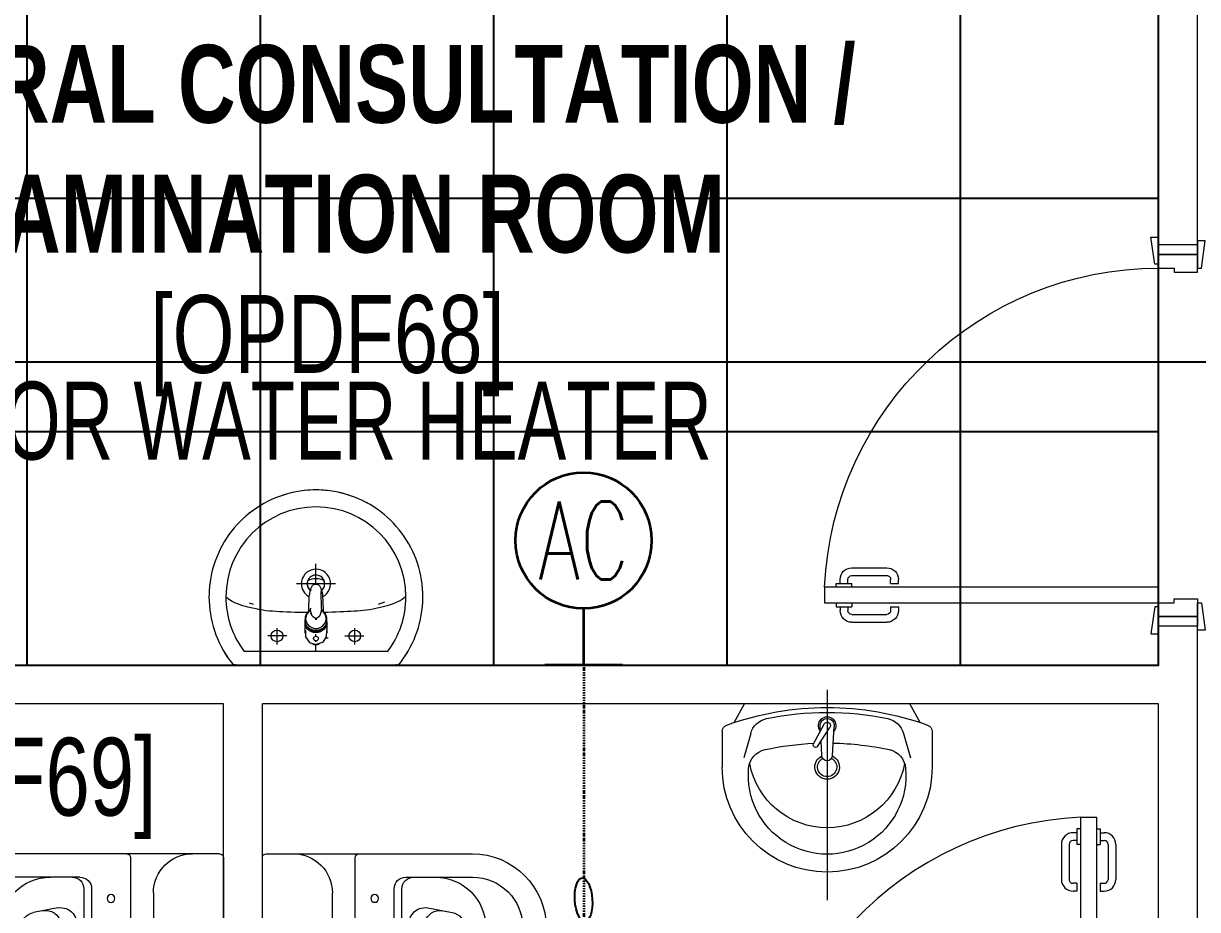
# Model space of a CAD drawing. Extents: x -178977 to 231842, y -29287 to 19916.
# Drawn here: x 10187 to 13206, y 4482 to 6759 of the extents above; entities that cross this region are included whole.
import ezdxf
from ezdxf import colors
from ezdxf.entities.mleader import LeaderData, LeaderLine
from ezdxf.enums import TextEntityAlignment as Align
from ezdxf.math import Vec2, Vec3

# ---------------------------------------------------------------- set-up
doc = ezdxf.new("R2010")
doc.units = 0
doc.header["$LTSCALE"] = 0.25
doc.linetypes.add('DASHDOT', pattern=[25.4, 12.7, -6.35, 0, -6.35])
doc.linetypes.add('HIDDEN', pattern=[9.525, 6.35, -3.175])
for name, color, linetype, lineweight in [('01-First Floor-FUR$0$72_EGR_BASE_TEXT', 252, 'Continuous', 5), ('01-First Floor-FUR$0$LOADING', 253, 'Continuous', 5), ('01-First Floor-FUR$0$P-SANR-FIXT', 6, 'Continuous', 18), ('01-First Floor-FUR$0$P-SANR-FIXT-1', 6, 'Continuous', 13), ('01-First Floor-FUR$0$SANIT', 250, 'Continuous', 5), ('01-First Floor-FUR$0$Walls', 251, 'Continuous', 5), ('01-First Floor-FUR$0$Wooden Joinery', 251, 'Continuous', 5), ('E-LITE-CIRC', 6, 'Continuous', 25), ('E-LITE-CLNG-CNDT', 6, 'DASHDOT', 35), ('E-POWR-CIRC-NUMB', 6, 'Continuous', 25), ('E-POWR-CLNG-CNDT', 6, 'DASHDOT', 35), ('E-POWR-FLOR-CNDT', 6, 'HIDDEN', 25), ('E-POWR-TEXT', 6, 'Continuous', 25), ('E-POWR-WALL @ 100', 4, 'Continuous', 35)]:
    doc.layers.add(name, color=color, linetype=linetype, lineweight=lineweight)
doc.layers.add('01-First Floor-FUR$0$FALSE CEILING', color=251, linetype='Continuous')
doc.layers.add('E-POWR-IDEN', color=101, linetype='Continuous')
doc.styles.add('01-First Floor-FUR$0$X3G_ENTITY_9EC9', font='swisscl.ttf', dxfattribs={"height": 0.2})
doc.styles.add('01-First Floor-FUR$0$X3G_ENTITY_9F38', font='swisscl.ttf', dxfattribs={"height": 0.2})
doc.styles.add('DC_Elc_Romans', font='elc_romans.shx', dxfattribs={"width": 0.7})
doc.styles.add('DC_SIMPLEX', font='SIMPLEX.shx', dxfattribs={"width": 0.7})

# ---------------------------------------------------------------- blocks, each defined once
blk = doc.blocks.new('01-First Floor-FUR$0$A$C72370EFE')
at = {"layer": '01-First Floor-FUR$0$Wooden Joinery'}
for p, q in [((-0.01, -0.03), (-0.01, -0.07)), ((0, -0.03), (-0.01, -0.03)), ((0.04, -0.03), (0.05, -0.03)), ((0.05, -0.03), (0.05, -0.07)), ((-0.01, -0.04), (-0.02, -0.04)), ((-0.01, -0.06), (-0.02, -0.06)), ((0.05, -0.04), (0.06, -0.04)), ((0.05, -0.06), (0.06, -0.06)), ((-0.05, -0.07), (-0.05, -0.16)), ((-0.03, -0.07), (-0.03, -0.16)), ((0, -0.07), (-0.01, -0.07)), ((0.04, -0.07), (0.05, -0.07)), ((0.07, -0.07), (0.07, -0.16)), ((0.09, -0.07), (0.09, -0.16)), ((-0.01, -0.17), (-0.02, -0.17)), ((-0.01, -0.17), (-0.01, -0.19)), ((0.05, -0.17), (0.06, -0.17)), ((0.05, -0.17), (0.05, -0.19)), ((-0.01, -0.19), (-0.02, -0.19)), ((0.05, -0.19), (0.06, -0.19))]:
    blk.add_line(p, q, dxfattribs=at)
for centre, radius, start, end in [((-0.02, -0.07), 0.03, 90, 180), ((-0.02, -0.07), 0.01, 90, 180), ((0.06, -0.07), 0.03, 0, 90), ((0.06, -0.07), 0.01, 0, 90), ((-0.02, -0.16), 0.03, 180, 270), ((-0.02, -0.16), 0.01, 180, 270), ((0.06, -0.16), 0.01, 270, 0), ((0.06, -0.16), 0.03, 270, 0)]:
    blk.add_arc(centre, radius, start, end, dxfattribs=at)
blk = doc.blocks.new('01-First Floor-FUR$0$A$C5DAD61B4')
at = {"layer": '01-First Floor-FUR$0$Wooden Joinery'}
for points in [[(80, 959.1), (80, 969.1), (10, 979.1), (10, 959.1)], [(940, 959.1), (940, 969.1), (1010, 979.1), (1010, 959.1)], [(70, 859.1), (70, 849.1), (0, 839.1), (0, 859.1)], [(120, 859.1), (120, 0), (80, 0), (80, 859.1)], [(950, 859.1), (950, 849.1), (1020, 839.1), (1020, 859.1)]]:
    blk.add_lwpolyline(points, close=True, dxfattribs=at)
for points in [[(45, 859.1), (45, 959.1), (20, 959.1), (20, 859.1), (45, 859.1)], [(45, 859.1), (80, 859.1), (80, 899.1), (90, 899.1), (90, 959.1), (45, 959.1), (45, 859.1)], [(975, 859.1), (940, 859.1), (940, 899.1), (930, 899.1), (930, 959.1), (975, 959.1), (975, 859.1)], [(975, 859.1), (975, 959.1), (1000, 959.1), (1000, 859.1), (975, 859.1)]]:
    blk.add_lwpolyline(points, dxfattribs=at)
blk.add_arc((80, 859.1), 860, 272.666, 0, dxfattribs=at)
at = {"layer": '01-First Floor-FUR$0$Wooden Joinery', "xscale": 999.9999999998854, "yscale": 999.9999999998854, "zscale": 999.9999999998854, "rotation": 180}
blk.add_blockref('01-First Floor-FUR$0$A$C72370EFE', (120, 0), dxfattribs=at)
blk = doc.blocks.new('01-First Floor-FUR$0$WC manta')
at = {"layer": '01-First Floor-FUR$0$SANIT'}
for p, q in [((-0.12, 0.19), (0.41, 0.19)), ((-0.13, 0.18), (-0.13, -0.18)), ((0.109, 0.18), (0.109, -0.18)), ((0.239, 0.13), (0.41, 0.13)), ((0.209, 0.1), (0.209, -0.1)), ((0.229, 0.1), (0.229, -0.1)), ((0.05, 0.09), (0.05, -0.09)), ((0.2955, 0.051), (0.3581, 0.0393)), ((-0.18, 0), (0.65, 0)), ((0.2955, -0.051), (0.3581, -0.0393)), ((0.239, -0.13), (0.41, -0.13)), ((-0.12, -0.19), (0.41, -0.19))]:
    blk.add_line(p, q, dxfattribs=at)
for centre, radius in [((0.159, 0.0752), 0.01), ((-0.04, 0), 0.02), ((0.159, -0.0753), 0.01)]:
    blk.add_circle(centre, radius, dxfattribs=at)
for centre, radius, start, end in [((-0.12, 0.18), 0.01, 90, 180), ((-0.05, 0.09), 0.1, 0, 90), ((0.119, 0.18), 0.01, 90, 180), ((0.41, 0), 0.19, 270, 90), ((0.239, 0.1), 0.03, 90, 180), ((0.259, 0.1), 0.03, 90, 180), ((0.3147, 0), 0.13, 270, 90), ((0.41, 0), 0.13, 270, 90), ((0.3029, 0), 0.0588, 141.525, 218.475), ((0.2882, 0.0117), 0.04, 79.4289, 141.525), ((0.3271, 0.0044), 0.04, 79.4289, 166.4176), ((0.3507, 0), 0.04, 280.5711, 79.4289), ((0.3454, 0), 0.0588, 166.4176, 193.5824), ((0.3271, -0.0044), 0.04, 193.5824, 280.5711), ((0.2882, -0.0117), 0.04, 218.475, 280.5711), ((-0.05, -0.09), 0.1, 270, 0), ((0.239, -0.1), 0.03, 180, 270), ((0.259, -0.1), 0.03, 180, 270), ((-0.12, -0.18), 0.01, 180, 270), ((0.119, -0.18), 0.01, 180, 270)]:
    blk.add_arc(centre, radius, start, end, dxfattribs=at)
blk = doc.blocks.new('01-First Floor-FUR$0$lav-manta 60')
at = {"layer": '01-First Floor-FUR$0$SANIT'}
for p, q in [((0, 0.04), (0, -0.56)), ((-0.2658, -0.0529), (-0.2358, 0)), ((-0.2358, 0), (0.2358, 0)), ((0.2658, -0.0529), (0.2358, 0)), ((-0.015, -0.1473), (-0.0199, -0.064)), ((0.0389, -0.1142), (0.0087, -0.0575)), ((0.0191, -0.077), (0.0199, -0.064)), ((-0.3, -0.0789), (-0.3, -0.18)), ((-0.2185, -0.0841), (-0.2383, -0.1537)), ((0.0274, -0.121), (-0.0078, -0.0673)), ((0.2185, -0.0841), (0.2383, -0.1537)), ((0.3, -0.0789), (0.3, -0.18)), ((0.015, -0.1473), (0.0174, -0.1057))]:
    blk.add_line(p, q, dxfattribs=at)
for centre, radius, start, end in [((0, -0.8557), 0.8457, 70.1771, 109.8229), ((0, -0.8696), 0.8457, 78.1914, 101.8086), ((-0.28, -0.0789), 0.02, 109.8229, 180), ((-0.1608, -0.1006), 0.06, 101.8086, 164.0794), ((0, -0.0617), 0.025, 320.7474, 220.368), ((0, -0.0617), 0.02, 353.2671, 186.682), ((0, -0.0617), 0.00966, 25.4127, 215.9577), ((0.1608, -0.1006), 0.06, 15.9206, 78.1914), ((0.28, -0.0789), 0.02, 0, 70.1771), ((-0.1645, -0.189), 0.06, 102.0883, 174.8142), ((0, -0.9572), 0.8457, 91.1572, 102.0883), ((0, -0.9572), 0.8457, 88.5486, 88.844), ((0.0332, -0.1176), 0.00666, 210.6852, 30.6852), ((0, -0.9572), 0.8457, 77.9117, 87.4274), ((0.1645, -0.189), 0.06, 5.1858, 77.9117), ((0, -0.18), 0.035, 115.3106, 64.6894), ((0, -0.18), 0.0275, 117.1496, 62.8504), ((0, -0.1473), 0.015, 180, 0), ((0, -0.18), 0.3, 180, 0), ((0, -0.2039), 0.2252, 174.8142, 5.1858), ((0, -0.1282), 0.2252, 190.6097, 349.3903)]:
    blk.add_arc(centre, radius, start, end, dxfattribs=at)
blk = doc.blocks.new('01-First Floor-FUR$0$FP_138-161_A_00_GFL_-0_080_Einreichung_Grundrisse_100')
at = {"layer": '01-First Floor-FUR$0$P-SANR-FIXT'}
blk.add_line((-0.0044, -0.0019), (-0.0045, -0.0021), dxfattribs=at)
at = {"layer": '01-First Floor-FUR$0$P-SANR-FIXT', "flags": 128}
blk.add_lwpolyline([(-0.0057, -0.0037), (-0.0058, -0.0039), (-0.006, -0.004)], dxfattribs=at)
blk = doc.blocks.new('01-First Floor-FUR$0$FP_139-161_A_00_GFL_-0_080_Einreichung_Grundrisse_100')
at = {"layer": '01-First Floor-FUR$0$P-SANR-FIXT'}
blk.add_line((0.0045, -0.0022), (0.0044, -0.002), dxfattribs=at)
at = {"layer": '01-First Floor-FUR$0$P-SANR-FIXT', "flags": 128}
blk.add_lwpolyline([(0.006, -0.004), (0.0059, -0.0039), (0.0057, -0.0038)], dxfattribs=at)
blk = doc.blocks.new('01-First Floor-FUR$0$IS_Ceraplus_B8204_BIM_BG _1_ - B8204AA - CERAPLUS single lever basin mixer with pop-up waste-V137-161_A_00_GFL_-0_080_Einreichung_Grundrisse_100')
at = {"layer": '01-First Floor-FUR$0$P-SANR-FIXT-1'}
h = blk.add_hatch(dxfattribs=at)
h.set_pattern_fill('FP_26', color=256, style=0, pattern_type=2)
h.set_pattern_definition([(225, (0.009, 0), (0.010607, -0.010607), []), (315, (0.009, 0), (0.010607, 0.010607), [])])
h.paths.add_polyline_path([(0.0056, -0.002), (0.0058, -0.0024), (0.0058, -0.0021)])
h.paths.add_polyline_path([(0.007, -0.0039), (0.0088, -0.0045), (0.0084, -0.0043)])
at = {"layer": '01-First Floor-FUR$0$LOADING'}
for p, q in [((-0.028, 0), (-0.028, -0.0281)), ((-0.0262, -0.0282), (-0.0263, -0.0287)), ((0.0263, -0.0287), (0.0262, -0.0282)), ((0.0262, -0.0293), (0.0263, -0.0287)), ((0.028, -0.0281), (0.028, 0)), ((-0.0274, -0.0337), (-0.0271, -0.0392)), ((-0.0137, -0.0512), (-0.0129, -0.0517)), ((0.0124, -0.052), (0.0133, -0.0515)), ((0.0185, -0.0618), (0.019, -0.0539)), ((0.019, -0.0539), (0.0188, -0.0561)), ((0.0271, -0.0392), (0.0274, -0.0337)), ((0.014, -0.0647), (0.0133, -0.1077))]:
    blk.add_line(p, q, dxfattribs=at)
at = {"layer": '01-First Floor-FUR$0$LOADING', "flags": 128}
for points in [[(-0.0272, -0.0069), (-0.0266, 0.009), (-0.0165, 0.0236), (0, 0.0291)], [(0.0272, -0.0069), (0.0266, 0.009), (0.0165, 0.0236), (0, 0.0291)], [(-0.0176, -0.0568), (-0.0224, -0.0513), (-0.0254, -0.0448), (-0.0264, -0.0376), (-0.0253, -0.0305), (-0.0222, -0.024), (-0.0172, -0.0186), (-0.0109, -0.0147), (-0.0037, -0.0127), (0.0037, -0.0127), (0.0109, -0.0147), (0.0172, -0.0186), (0.0222, -0.024), (0.0253, -0.0305), (0.0264, -0.0376), (0.0254, -0.0448), (0.0224, -0.0513), (0.0176, -0.0568)], [(-0.0271, -0.0393), (-0.027, -0.0403), (-0.0269, -0.0414), (-0.0267, -0.0424), (-0.0265, -0.0434), (-0.0262, -0.0444), (-0.0259, -0.0454), (-0.0255, -0.0464), (-0.0252, -0.0474), (-0.0247, -0.0484), (-0.0243, -0.0493), (-0.0238, -0.0502), (-0.0232, -0.0511), (-0.0226, -0.052), (-0.022, -0.0529), (-0.0214, -0.0537), (-0.0207, -0.0545), (-0.0199, -0.0553), (-0.0192, -0.0561), (-0.0184, -0.0568), (-0.0176, -0.0575), (-0.0173, -0.0577)], [(-0.019, -0.0539), (-0.0185, -0.0615), (-0.0185, -0.0618)], [(-0.0162, -0.0579), (-0.0156, -0.058), (-0.0151, -0.0581), (-0.0146, -0.0583), (-0.0142, -0.0586), (-0.0139, -0.0588), (-0.0138, -0.0591)], [(-0.0138, -0.0591), (-0.0139, -0.0612), (-0.014, -0.0633)], [(0.0138, -0.0591), (0.0139, -0.0588), (0.0142, -0.0586), (0.0146, -0.0583), (0.0151, -0.0581), (0.0156, -0.058), (0.0162, -0.0579)], [(0.014, -0.0633), (0.0139, -0.0612), (0.0138, -0.0591)], [(0.0171, -0.0578), (0.0174, -0.0575), (0.0176, -0.0568)], [(0.0173, -0.0577), (0.0181, -0.057), (0.0189, -0.0563), (0.0197, -0.0556), (0.0204, -0.0548), (0.0211, -0.054), (0.0218, -0.0532), (0.0224, -0.0523), (0.023, -0.0514), (0.0236, -0.0505), (0.0241, -0.0496), (0.0246, -0.0487), (0.025, -0.0477), (0.0254, -0.0467), (0.0258, -0.0458), (0.0261, -0.0448), (0.0264, -0.0437), (0.0266, -0.0427), (0.0268, -0.0417), (0.027, -0.0407), (0.0271, -0.0396), (0.0271, -0.0393)], [(-0.0181, -0.0728), (-0.0177, -0.083), (-0.0172, -0.0938)], [(0.0172, -0.0938), (0.0177, -0.083), (0.0181, -0.0728)], [(0.0184, -0.0651), (0.0184, -0.0652), (0.0184, -0.0652), (0.0184, -0.0652), (0.0184, -0.0654), (0.0184, -0.0655)], [(-0.0129, -0.1142), (-0.0124, -0.1161), (-0.0118, -0.1179), (-0.0109, -0.1197), (-0.0098, -0.1214), (-0.0084, -0.123), (-0.0067, -0.1244), (-0.0047, -0.1255), (-0.0025, -0.1263), (0, -0.1266)], [(0, -0.1266), (0.0025, -0.1263), (0.0047, -0.1255), (0.0067, -0.1244), (0.0084, -0.123), (0.0098, -0.1214), (0.0109, -0.1197), (0.0118, -0.1179), (0.0124, -0.1161), (0.0129, -0.1142)]]:
    blk.add_lwpolyline(points, dxfattribs=at)
at = {"layer": '01-First Floor-FUR$0$LOADING'}
for centre, radius, start, end in [((0, 0.0135), 0.00603, 0, 180), ((0, 0.0135), 0.00603, 180, 0), ((-0.009, 0), 0.005, 300, 315), ((0.009, 0), 0.005, 225, 240)]:
    blk.add_arc(centre, radius, start, end, dxfattribs=at)
for centre, major_axis, start_param, end_param in [((0, -0.0281), (-0.028, 0), 4.712389, 6.47291), ((0, -0.0287), (0.0267, 0), 1.570796, 3.036556), ((0, -0.0287), (0.0263, 0), 2.625648, 2.791756), ((0, -0.0287), (-0.0263, 0), 4.712389, 5.759587), ((0, -0.0281), (0.028, 0), 6.093357, 7.853982), ((0, -0.0287), (0.0267, 0), 0.105099, 1.570796), ((0, -0.0287), (0.0262, 0), 0.523599, 1.570796), ((0, -0.0287), (0.0262, 0), 0.349919, 0.515945), ((0, -0.0321), (0.0275, 0), 3.141823, 3.202701), ((0, -0.0321), (0.0275, 0), 3.239313, 3.439417), ((0, -0.0281), (0.028, 0), 3.371221, 3.483334), ((0, -0.0312), (0.0248, 0), 4.111947, 4.191073), ((0, -0.0281), (0.028, 0), 4.202431, 4.259552), ((0, -0.0287), (0.0263, 0), 4.169225, 4.2325), ((0, -0.0281), (0.028, 0), 5.172057, 5.222265), ((0, -0.0287), (0.0267, 0), 6.059374, 6.108652), ((0, -0.0321), (0.0275, 0), 5.985527, 6.185455), ((0, -0.0281), (0.028, 0), 5.94107, 6.05344), ((0, -0.0321), (0.0275, 0), 6.222066, 6.282955)]:
    blk.add_ellipse(centre, major_axis=major_axis, ratio=0.961262, start_param=start_param, end_param=end_param, dxfattribs=at)
for points, knots in [([(-0.0215, -0.0162), (-0.0216, -0.0163), (-0.0219, -0.0167), (-0.0227, -0.0177), (-0.0238, -0.0192), (-0.0249, -0.0211), (-0.0258, -0.0231), (-0.0266, -0.0253), (-0.0273, -0.0282), (-0.0275, -0.0305), (-0.0275, -0.0321)], [0.7859035, 0.7859035, 0.7859035, 0.7859035, 0.7916667, 0.8055556, 0.8333333, 0.8611111, 0.8888889, 0.9166667, 0.9444444, 1, 1, 1, 1]), ([(0.021, -0.0157), (0.0208, -0.0154), (0.0203, -0.0149), (0.0192, -0.0139), (0.0177, -0.0127), (0.0161, -0.0117), (0.0148, -0.0109), (0.0138, -0.0104), (0.0127, -0.0099), (0.0113, -0.0093), (0.0087, -0.0084), (0.0048, -0.0075), (0, -0.0071), (-0.0048, -0.0075), (-0.0087, -0.0084), (-0.0113, -0.0093), (-0.0127, -0.0099), (-0.0138, -0.0104), (-0.0148, -0.0109), (-0.0161, -0.0117), (-0.0177, -0.0127), (-0.0191, -0.0139), (-0.0202, -0.0149), (-0.0208, -0.0154), (-0.021, -0.0157)], [0.2222222, 0.2222222, 0.2222222, 0.2222222, 0.2361111, 0.25, 0.2777778, 0.3055556, 0.3194444, 0.3333333, 0.3472222, 0.3611111, 0.3888889, 0.4444444, 0.5, 0.5555556, 0.6111111, 0.6388889, 0.6527778, 0.6666667, 0.6805556, 0.6944444, 0.7222222, 0.75, 0.7638889, 0.7777778, 0.7777778, 0.7777778, 0.7777778]), ([(0.0275, -0.0321), (0.0275, -0.0305), (0.0273, -0.0282), (0.0266, -0.0253), (0.0258, -0.0231), (0.0249, -0.0211), (0.0238, -0.0192), (0.0227, -0.0177), (0.0219, -0.0167), (0.0216, -0.0163), (0.0215, -0.0162)], [0, 0, 0, 0, 0.0555556, 0.0833333, 0.1111111, 0.1388889, 0.1666667, 0.1944444, 0.2083333, 0.2142181, 0.2142181, 0.2142181, 0.2142181]), ([(-0.0188, -0.0538), (-0.0188, -0.0547), (-0.0186, -0.0582), (-0.0185, -0.0619), (-0.0184, -0.0646)], [0.6724021, 0.6724021, 0.6724021, 0.6724021, 0.75, 1, 1, 1, 1]), ([(-0.0162, -0.0579), (-0.0162, -0.0578), (-0.0163, -0.0578), (-0.0165, -0.0577), (-0.0166, -0.0575), (-0.0167, -0.0574), (-0.0169, -0.0573), (-0.017, -0.0572), (-0.0172, -0.0571), (-0.0173, -0.057), (-0.0175, -0.0569), (-0.0176, -0.0568)], [0, 0, 0, 0, 0.1, 0.2, 0.3, 0.4, 0.5, 0.6, 0.7, 0.8, 1, 1, 1, 1]), ([(-0.0148, -0.0587), (-0.015, -0.0586), (-0.0159, -0.0583), (-0.0167, -0.058), (-0.0172, -0.0578)], [0.8, 0.8, 0.8, 0.8, 0.85, 1, 1, 1, 1]), ([(0, -0.0378), (-0.0005, -0.038), (-0.0012, -0.0384), (-0.0021, -0.0389), (-0.0028, -0.0393), (-0.0035, -0.0397), (-0.0042, -0.04), (-0.0049, -0.0405), (-0.0055, -0.0409), (-0.0061, -0.0414), (-0.0067, -0.0419), (-0.0072, -0.0424), (-0.0078, -0.0429), (-0.0083, -0.0435), (-0.0088, -0.0441), (-0.0092, -0.0446), (-0.0096, -0.0452), (-0.01, -0.0459), (-0.0103, -0.0466), (-0.0105, -0.0472), (-0.0107, -0.0477), (-0.0108, -0.0481), (-0.0109, -0.0484), (-0.0111, -0.0489), (-0.0114, -0.0497), (-0.0118, -0.0509), (-0.0122, -0.0521), (-0.0124, -0.053), (-0.0126, -0.0537), (-0.0128, -0.0544), (-0.0129, -0.0552), (-0.0131, -0.0559), (-0.0132, -0.0566), (-0.0134, -0.0572), (-0.0136, -0.0581), (-0.0137, -0.0587), (-0.0138, -0.0591)], [0, 0, 0, 0, 0.055556, 0.083333, 0.111111, 0.138889, 0.166667, 0.194444, 0.222222, 0.25, 0.277778, 0.305556, 0.333333, 0.361111, 0.388889, 0.416667, 0.444444, 0.472222, 0.5, 0.527778, 0.541667, 0.555556, 0.569444, 0.583333, 0.611111, 0.666667, 0.722222, 0.75, 0.777778, 0.805556, 0.833333, 0.861111, 0.888889, 0.916667, 0.944444, 1, 1, 1, 1]), ([(0, -0.0357), (-0.0006, -0.0357), (-0.0013, -0.0357), (-0.002, -0.0357), (-0.0022, -0.0357)], [0, 0, 0, 0, 0.1, 0.1298359, 0.1298359, 0.1298359, 0.1298359]), ([(0.0022, -0.0357), (0.002, -0.0357), (0.0013, -0.0357), (0.0006, -0.0357), (0, -0.0357)], [0.8701578, 0.8701578, 0.8701578, 0.8701578, 0.9, 1, 1, 1, 1]), ([(0.0138, -0.0591), (0.0137, -0.0587), (0.0136, -0.0581), (0.0134, -0.0572), (0.0132, -0.0566), (0.0131, -0.0559), (0.0129, -0.0552), (0.0128, -0.0544), (0.0126, -0.0537), (0.0124, -0.053), (0.0122, -0.0521), (0.0118, -0.0509), (0.0114, -0.0497), (0.0111, -0.0489), (0.0109, -0.0484), (0.0108, -0.0481), (0.0107, -0.0477), (0.0105, -0.0472), (0.0103, -0.0466), (0.01, -0.0459), (0.0096, -0.0452), (0.0092, -0.0446), (0.0088, -0.0441), (0.0083, -0.0435), (0.0078, -0.0429), (0.0072, -0.0424), (0.0067, -0.0419), (0.0061, -0.0414), (0.0055, -0.0409), (0.0049, -0.0405), (0.0042, -0.04), (0.0035, -0.0397), (0.0028, -0.0393), (0.0021, -0.0389), (0.0012, -0.0384), (0.0005, -0.038), (0, -0.0378)], [0, 0, 0, 0, 0.055556, 0.083333, 0.111111, 0.138889, 0.166667, 0.194444, 0.222222, 0.25, 0.277778, 0.333333, 0.388889, 0.416667, 0.430556, 0.444444, 0.458333, 0.472222, 0.5, 0.527778, 0.555556, 0.583333, 0.611111, 0.638889, 0.666667, 0.694444, 0.722222, 0.75, 0.777778, 0.805556, 0.833333, 0.861111, 0.888889, 0.916667, 0.944444, 1, 1, 1, 1]), ([(0.0141, -0.0613), (0.0141, -0.0611), (0.0143, -0.0608), (0.0145, -0.0604), (0.0148, -0.06), (0.0151, -0.0596), (0.0153, -0.0594), (0.0155, -0.0592), (0.0156, -0.059), (0.0158, -0.0588), (0.016, -0.0587), (0.0163, -0.0585), (0.0165, -0.0583), (0.0166, -0.0582)], [0.3333333, 0.3333333, 0.3333333, 0.3333333, 0.4166667, 0.5, 0.5833333, 0.6666667, 0.7083333, 0.75, 0.7916667, 0.8333333, 0.875, 0.9166667, 1, 1, 1, 1]), ([(0.0176, -0.0568), (0.0175, -0.0569), (0.0173, -0.057), (0.0172, -0.0571), (0.017, -0.0572), (0.0169, -0.0573), (0.0167, -0.0574), (0.0166, -0.0575), (0.0165, -0.0577), (0.0163, -0.0578), (0.0162, -0.0578), (0.0162, -0.0579)], [0, 0, 0, 0, 0.2, 0.3, 0.4, 0.5, 0.6, 0.7, 0.8, 0.9, 1, 1, 1, 1]), ([(0.0184, -0.0646), (0.0185, -0.0619), (0.0186, -0.0582), (0.0188, -0.0547), (0.0188, -0.0538)], [0, 0, 0, 0, 0.25, 0.3275586, 0.3275586, 0.3275586, 0.3275586]), ([(-0.0131, -0.1116), (-0.0132, -0.1115), (-0.0135, -0.1109), (-0.0141, -0.1099), (-0.0147, -0.1086), (-0.0153, -0.1072), (-0.0159, -0.1053), (-0.0167, -0.1021), (-0.0171, -0.0992), (-0.0171, -0.0973)], [0.4856715, 0.4856715, 0.4856715, 0.4856715, 0.5, 0.55, 0.6, 0.65, 0.7, 0.8, 1, 1, 1, 1]), ([(-0.0132, -0.1091), (-0.0132, -0.1096), (-0.0132, -0.1103), (-0.0132, -0.1111), (-0.0132, -0.1115), (-0.0132, -0.1118), (-0.0131, -0.1122), (-0.0131, -0.1125), (-0.0131, -0.1128), (-0.0131, -0.1131), (-0.013, -0.1134), (-0.013, -0.1138), (-0.0129, -0.1141), (-0.0129, -0.1142)], [0.2, 0.2, 0.2, 0.2, 0.4, 0.5, 0.55, 0.6, 0.65, 0.7, 0.75, 0.8, 0.85, 0.9, 1, 1, 1, 1]), ([(0.0129, -0.1142), (0.0129, -0.1141), (0.013, -0.1138), (0.013, -0.1134), (0.0131, -0.1131), (0.0131, -0.1128), (0.0131, -0.1125), (0.0131, -0.1122), (0.0132, -0.1118), (0.0132, -0.1115), (0.0132, -0.1111), (0.0132, -0.1103), (0.0132, -0.1096), (0.0132, -0.1091)], [0, 0, 0, 0, 0.1, 0.15, 0.2, 0.25, 0.3, 0.35, 0.4, 0.45, 0.5, 0.6, 0.8, 0.8, 0.8, 0.8]), ([(0.0131, -0.1116), (0.0133, -0.1113), (0.0137, -0.1106), (0.0142, -0.1096), (0.0147, -0.1084), (0.0153, -0.1072), (0.0159, -0.1053), (0.0167, -0.1021), (0.0171, -0.0992), (0.0171, -0.0973)], [-0.5143371, -0.5143371, -0.5143371, -0.5143371, -0.475, -0.4375, -0.4, -0.35, -0.3, -0.2, 0, 0, 0, 0])]:
    blk.add_open_spline(points, degree=3, knots=knots, dxfattribs=at)
for points in [[(-0.0172, -0.0578), (-0.0171, -0.0578), (-0.0169, -0.058), (-0.0167, -0.0581), (-0.0166, -0.0582)], [(-0.0162, -0.0579), (-0.0162, -0.0579), (-0.0164, -0.0581), (-0.0165, -0.0582), (-0.0166, -0.0583), (-0.0166, -0.0582), (-0.0166, -0.0582)], [(-0.0166, -0.0582), (-0.0163, -0.0585), (-0.0156, -0.059), (-0.0148, -0.0599), (-0.0142, -0.0609), (-0.0139, -0.0617), (-0.0138, -0.0621)], [(0.0172, -0.0578), (0.0168, -0.0579), (0.0158, -0.0583), (0.0147, -0.0587), (0.0141, -0.059)], [(0.0166, -0.0582), (0.0166, -0.0582), (0.0166, -0.0583), (0.0165, -0.0582), (0.0164, -0.0581), (0.0162, -0.0579), (0.0162, -0.0579)], [(0.0166, -0.0582), (0.0167, -0.0582), (0.0168, -0.0581), (0.0169, -0.058), (0.0169, -0.058)], [(0.0169, -0.058), (0.017, -0.0579), (0.0171, -0.0579), (0.0171, -0.0578)], [(-0.0184, -0.0646), (-0.0183, -0.0659), (-0.0182, -0.0684), (-0.0181, -0.0709), (-0.0181, -0.0721)], [(-0.014, -0.0633), (-0.014, -0.0633), (-0.014, -0.0633), (-0.014, -0.0633)], [(-0.014, -0.0646), (-0.014, -0.0644), (-0.014, -0.064), (-0.014, -0.0635), (-0.014, -0.0633)], [(0.014, -0.0633), (0.014, -0.0633), (0.014, -0.0633), (0.014, -0.0633)], [(0.014, -0.0633), (0.014, -0.0635), (0.014, -0.064), (0.014, -0.0644), (0.014, -0.0647)], [(0.0181, -0.0721), (0.0181, -0.0709), (0.0182, -0.0684), (0.0183, -0.0659), (0.0184, -0.0646)], [(-0.0172, -0.0938), (-0.0172, -0.0944), (-0.0172, -0.0956), (-0.0171, -0.0967), (-0.0171, -0.0973)], [(0.0171, -0.0973), (0.0171, -0.0967), (0.0172, -0.0956), (0.0172, -0.0944), (0.0172, -0.0938)]]:
    blk.add_open_spline(points, degree=3, dxfattribs=at)
for name in ['01-First Floor-FUR$0$FP_138-161_A_00_GFL_-0_080_Einreichung_Grundrisse_100', '01-First Floor-FUR$0$FP_139-161_A_00_GFL_-0_080_Einreichung_Grundrisse_100']:
    blk.add_blockref(name, (0, 0), dxfattribs=at)
blk = doc.blocks.new('01-First Floor-FUR$0$_100_WB_KER_REN_55x45x18 - _100_WB_KER_REN_55x45x18-V63-161_A_00_GFL_-0_080_Einreichung_Grundrisse_100')
at = {"layer": '01-First Floor-FUR$0$LOADING'}
for p, q in [((-0.2075, 0.225), (-0.2075, 0.2227)), ((0.2074, 0.225), (-0.2074, 0.225)), ((0.2075, 0.2227), (0.2075, 0.225)), ((-0.1855, 0.1899), (0.1855, 0.1899)), ((0, 0.1899), (0, 0.1724)), ((-0.1, 0.172), (-0.1, 0.1303)), ((-0.0259, 0.155), (-0.0315, 0.155)), ((0, 0.1656), (0, 0.1628)), ((0.026, 0.155), (0.0248, 0.155)), ((0.1, 0.172), (0.1, 0.1303)), ((-0.0744, 0.15), (-0.1234, 0.15)), ((0, 0.1509), (0, 0.1454)), ((0, 0.1422), (0, 0.1399)), ((0.0744, 0.15), (0.1234, 0.15)), ((-0.1763, 0.0637), (-0.1598, 0.0692)), ((0.1605, 0.0691), (0.1707, 0.0656)), ((-0.05, 0.0161), (0.05, 0.0161)), ((0, 0.0168), (0, -0.0348))]:
    blk.add_line(p, q, dxfattribs=at)
at = {"layer": '01-First Floor-FUR$0$LOADING', "flags": 128}
for points in [[(-0.2121, 0.225), (-0.219, 0.2164), (-0.2254, 0.2075), (-0.2316, 0.1983), (-0.2373, 0.189), (-0.2427, 0.1794), (-0.2476, 0.1696), (-0.2522, 0.1596), (-0.2564, 0.1494), (-0.2602, 0.1391), (-0.2635, 0.1286), (-0.2665, 0.118), (-0.269, 0.1073), (-0.271, 0.0965), (-0.2727, 0.0856), (-0.2739, 0.0747), (-0.2747, 0.0637), (-0.275, 0.0527), (-0.275, 0.05)], [(0.275, 0.05), (0.2748, 0.061), (0.2741, 0.072), (0.273, 0.0829), (0.2715, 0.0938), (0.2695, 0.1046), (0.2671, 0.1154), (0.2643, 0.126), (0.261, 0.1365), (0.2574, 0.1469), (0.2533, 0.1571), (0.2488, 0.1671), (0.2439, 0.177), (0.2387, 0.1866), (0.233, 0.1961), (0.227, 0.2053), (0.2206, 0.2142), (0.2138, 0.2229), (0.2121, 0.225)], [(-0.275, 0.05), (-0.2748, 0.039), (-0.2741, 0.028), (-0.273, 0.0171), (-0.2715, 0.0062), (-0.2695, -0.0046), (-0.2671, -0.0154), (-0.2643, -0.026), (-0.261, -0.0365), (-0.2574, -0.0469), (-0.2533, -0.0571), (-0.2488, -0.0671), (-0.2439, -0.077), (-0.2387, -0.0866), (-0.233, -0.0961), (-0.227, -0.1053), (-0.2206, -0.1142), (-0.2138, -0.1229), (-0.2067, -0.1313), (-0.1993, -0.1395), (-0.1916, -0.1473), (-0.1836, -0.1548), (-0.1752, -0.162), (-0.1666, -0.1688), (-0.1577, -0.1753), (-0.1486, -0.1814), (-0.1392, -0.1872), (-0.1296, -0.1925), (-0.1198, -0.1975), (-0.1098, -0.2021), (-0.0996, -0.2063), (-0.0893, -0.2101), (-0.0788, -0.2135), (-0.0682, -0.2164), (-0.0575, -0.2189), (-0.0467, -0.221), (-0.0359, -0.2227), (-0.0249, -0.2239), (-0.014, -0.2246), (-0.003, -0.225), (0.008, -0.2249), (0.019, -0.2243), (0.03, -0.2234), (0.0409, -0.2219), (0.0517, -0.2201), (0.0625, -0.2178), (0.0731, -0.2151), (0.0837, -0.212), (0.0941, -0.2084), (0.1043, -0.2044), (0.1144, -0.2001), (0.1243, -0.1953), (0.1341, -0.1901), (0.1436, -0.1846), (0.1528, -0.1786), (0.1618, -0.1723), (0.1706, -0.1657), (0.1791, -0.1587), (0.1873, -0.1514), (0.1952, -0.1437), (0.2028, -0.1358), (0.21, -0.1275), (0.217, -0.119), (0.2236, -0.1101), (0.2298, -0.1011), (0.2356, -0.0918), (0.2411, -0.0822), (0.2462, -0.0725), (0.2509, -0.0625), (0.2552, -0.0524), (0.2591, -0.0421), (0.2626, -0.0317), (0.2656, -0.0211), (0.2683, -0.0104), (0.2705, 0.0003), (0.2722, 0.0112), (0.2736, 0.0221), (0.2745, 0.0331), (0.2749, 0.0441), (0.275, 0.05)]]:
    blk.add_lwpolyline(points, dxfattribs=at)
at = {"layer": '01-First Floor-FUR$0$LOADING'}
for centre in [(-0.1, 0.15), (0.1, 0.15)]:
    blk.add_circle(centre, 0.015, dxfattribs=at)
for centre, radius, start, end in [((0, 0.05), 0.275, 140.4788, 141.2381), ((0, 0.05), 0.275, 38.7619, 39.5212), ((0, 0.05), 0.275, 145.9324, 150.3591), ((0, 0.05), 0.2315, 142.8209, 180), ((0, 0.05), 0.2315, 0, 37.1791), ((0, 0.05), 0.275, 29.6409, 34.0676), ((0, 0.155), 0.0175, 54.0899, 125.9101), ((0, 0.155), 0.0175, 68.869, 83.8798), ((0, 0.155), 0.0175, 251.9463, 258.2346), ((0, 0.05), 0.275, 180, 183.6225), ((0, 0.05), 0.2315, 180, 0), ((0, 0.0161), 0.0375, 117.1305, 0), ((0, 0.0161), 0.0225, 129.5025, 0), ((0, 0.0161), 0.0225, 138.0808, 143.3939), ((0, 0.0161), 0.0225, 0, 51.4286), ((0, 0.0161), 0.0225, 36.616, 41.9265), ((0, 0.0161), 0.0375, 0, 61.4146), ((0, 0.0161), 0.0225, 180, 193.3417), ((0, 0.0161), 0.0225, 197.0466, 201.508), ((0, 0.0161), 0.0225, 156.725, 162.0134), ((0, 0.05), 0.047, 243.4433, 296.5567), ((0, 0.0161), 0.0225, 17.9887, 23.276), ((0, 0.0161), 0.0225, 338.492, 342.9534), ((0, 0.0161), 0.0225, 346.6583, 0), ((0, 0.05), 0.275, 307.6689, 312), ((0, 0.05), 0.275, 240, 245.6589), ((0, 0.05), 0.275, 252, 257.5535), ((0, 0.05), 0.275, 264, 276), ((0, 0.05), 0.275, 282.9241, 288)]:
    blk.add_arc(centre, radius, start, end, dxfattribs=at)
for points, knots in [([(-0.2074, 0.225), (-0.2078, 0.225), (-0.2086, 0.225), (-0.2095, 0.225), (-0.2102, 0.225), (-0.2106, 0.225), (-0.2109, 0.225), (-0.2111, 0.225), (-0.2114, 0.225), (-0.2116, 0.225), (-0.2118, 0.225), (-0.2119, 0.225), (-0.2119, 0.225)], [-1, -1, -1, -1, -0.8333333, -0.6666667, -0.5833333, -0.5, -0.4583333, -0.4166667, -0.3333333, -0.2916667, -0.25, -0.1666667, -0.1666667, -0.1666667, -0.1666667]), ([(0.2119, 0.225), (0.2119, 0.225), (0.2118, 0.225), (0.2116, 0.225), (0.2114, 0.225), (0.2111, 0.225), (0.2109, 0.225), (0.2106, 0.225), (0.2102, 0.225), (0.2095, 0.225), (0.2086, 0.225), (0.2078, 0.225), (0.2074, 0.225)], [-0.8333333, -0.8333333, -0.8333333, -0.8333333, -0.75, -0.7083333, -0.6666667, -0.5833333, -0.5416667, -0.5, -0.4166667, -0.3333333, -0.1666667, 0, 0, 0, 0]), ([(-0.0037, 0.1721), (-0.0046, 0.1719), (-0.0064, 0.1714), (-0.0081, 0.1705), (-0.009, 0.17)], [0.5653198, 0.5653198, 0.5653198, 0.5653198, 0.6111111, 0.6666667, 0.6666667, 0.6666667, 0.6666667]), ([(0.009, 0.17), (0.0086, 0.1703), (0.0077, 0.1708), (0.0059, 0.1715), (0.0046, 0.1719), (0.0037, 0.1721)], [0.3333333, 0.3333333, 0.3333333, 0.3333333, 0.3611111, 0.3888889, 0.4346482, 0.4346482, 0.4346482, 0.4346482]), ([(-0.2294, 0.0509), (-0.2103, 0.066), (-0.1431, 0.0839), (-0.1084, 0.0863), (-0.0496, 0.0893), (-0.0206, 0.0899)], [0.0392191, 0.0392191, 0.0392191, 0.0392191, 0.1715289, 0.4228457, 0.6475389, 0.6475389, 0.6475389, 0.6475389]), ([(0.0209, 0.0903), (0.0512, 0.0901), (0.1113, 0.0879), (0.1514, 0.0828), (0.2115, 0.0665), (0.2292, 0.052)], [0.7533082, 0.7533082, 0.7533082, 0.7533082, 0.9865548, 1.235629, 1.3638988, 1.3638988, 1.3638988, 1.3638988]), ([(-0.0141, 0.0337), (-0.0162, 0.0319), (-0.0207, 0.0267), (-0.0225, 0.02), (-0.0225, 0.0161)], [0.7144203, 0.7144203, 0.7144203, 0.7144203, 0.8333333, 1, 1, 1, 1]), ([(0.0225, 0.0161), (0.0225, 0.0187), (0.0216, 0.0239), (0.0182, 0.0298), (0.0152, 0.0327), (0.0141, 0.0337)], [0, 0, 0, 0, 0.1111111, 0.2222222, 0.285568, 0.285568, 0.285568, 0.285568])]:
    blk.add_open_spline(points, degree=3, knots=knots, dxfattribs=at)
for points in [[(-0.2075, 0.2227), (-0.2075, 0.2231), (-0.2075, 0.2235), (-0.2075, 0.2239)], [(0.2075, 0.2239), (0.2075, 0.2235), (0.2075, 0.2231), (0.2075, 0.2227)], [(-0.1852, 0.1899), (-0.1853, 0.1899), (-0.1854, 0.1899), (-0.1855, 0.1899)], [(0.1855, 0.1899), (0.1854, 0.1899), (0.1853, 0.1899), (0.1852, 0.1899)], [(-0.0009, 0.1725), (-0.0013, 0.1725), (-0.0018, 0.1724), (-0.0022, 0.1724)], [(0.0022, 0.1724), (0.0018, 0.1724), (0.0013, 0.1725), (0.0009, 0.1725)], [(-0.0225, 0.0161), (-0.0225, 0.0147), (-0.0222, 0.012), (-0.0215, 0.0093), (-0.021, 0.008)], [(0.021, 0.008), (0.0215, 0.0093), (0.0222, 0.012), (0.0225, 0.0147), (0.0225, 0.0161)]]:
    blk.add_open_spline(points, degree=3, dxfattribs=at)
at = {"layer": '01-First Floor-FUR$0$LOADING', "xscale": -1, "rotation": 5.088887490341627e-12}
blk.add_blockref('01-First Floor-FUR$0$IS_Ceraplus_B8204_BIM_BG _1_ - B8204AA - CERAPLUS single lever basin mixer with pop-up waste-V137-161_A_00_GFL_-0_080_Einreichung_Grundrisse_100', (0, 0.1434), dxfattribs=at)
blk = doc.blocks.new('01-First Floor-FUR')
at = {"layer": '01-First Floor-FUR$0$FALSE CEILING', "linetype": 'Continuous'}
for p, q in [((10196.4, 5110), (10196.4, 8553.5)), ((10796.4, 5110), (10796.4, 8553.5)), ((11396.4, 5110), (11396.4, 8553.5)), ((11996.4, 5110), (11996.4, 8553.5)), ((12596.4, 5110), (12596.4, 8553.5)), ((8396.4, 6310), (13106, 6310)), ((8396.4, 5710), (13106, 5710))]:
    blk.add_line(p, q, dxfattribs=at)
at = {"layer": '01-First Floor-FUR$0$FALSE CEILING'}
blk.add_lwpolyline([(13106, 8553.5), (8396.4, 8553.5), (8396.4, 5110), (13106, 5110)], close=True, dxfattribs=at)
at = {"layer": '01-First Floor-FUR$0$Walls'}
for p, q in [((13106, 6190), (13106, 8553.5)), ((13206, 6190), (13206, 8551.6)), ((13206, 6190), (13106, 6190)), ((13106, 5110), (13106, 5210)), ((13206, 5210), (13106, 5210)), ((13206, 1640), (13206, 5210)), ((13106, 5110), (9476.4, 5110)), ((10701.2, 5010), (9476.4, 5010)), ((10701.2, 3860), (10701.2, 5010)), ((13106, 5010), (10801.2, 5010)), ((10801.2, 3860), (10801.2, 5010)), ((13106, 3860), (13106, 5010))]:
    blk.add_line(p, q, dxfattribs=at)
at = {"layer": '01-First Floor-FUR$0$LOADING', "xscale": 1000, "yscale": 1000, "zscale": 1000, "rotation": 180}
blk.add_blockref('01-First Floor-FUR$0$_100_WB_KER_REN_55x45x18 - _100_WB_KER_REN_55x45x18-V63-161_A_00_GFL_-0_080_Einreichung_Grundrisse_100', (10939, 5335, -0.1), dxfattribs=at)
at = {"layer": '01-First Floor-FUR$0$SANIT'}
for name, p, xscale, yscale, zscale in [('01-First Floor-FUR$0$lav-manta 60', (12253.6, 5010), -900.000000000201, 900.000000000201, 900.000000000201), ('01-First Floor-FUR$0$WC manta', (10571.2, 4435), -999.9999999999995, 999.9999999999995, 999.9999999999995)]:
    blk.add_blockref(name, p, dxfattribs=dict(at, xscale=xscale, yscale=yscale, zscale=zscale))
at = {"layer": '01-First Floor-FUR$0$SANIT', "xscale": -999.9999999999995, "yscale": 999.9999999999995, "zscale": 999.9999999999995, "rotation": 180}
blk.add_blockref('01-First Floor-FUR$0$WC manta', (10931.2, 4435), dxfattribs=at)
at = {"layer": '01-First Floor-FUR$0$Wooden Joinery', "xscale": -1, "rotation": 270}
blk.add_blockref('01-First Floor-FUR$0$A$C5DAD61B4', (12246.9, 5190), dxfattribs=at)
at = {"layer": '01-First Floor-FUR$0$Wooden Joinery', "rotation": 180}
blk.add_blockref('01-First Floor-FUR$0$A$C5DAD61B4', (13026, 4719.1), dxfattribs=at)
at = {"layer": '01-First Floor-FUR$0$72_EGR_BASE_TEXT', "insert": (10926, 6703.5, -0.1), "char_height": 200, "width": 3508.102, "attachment_point": 2, "style": '01-First Floor-FUR$0$X3G_ENTITY_9EC9'}
blk.add_mtext('{\\fSwis721 LtCn BT|b1|i0|c0|p34;GENERAL CONSULTATION / EXAMINATION ROOM}', dxfattribs=at)
at = {"layer": '01-First Floor-FUR$0$72_EGR_BASE_TEXT', "char_height": 200, "attachment_point": 2, "style": '01-First Floor-FUR$0$X3G_ENTITY_9F38'}
for s, insert in [('[OPDF68]', (10968.8, 6060.8, -0.1)), ('[OPDF69]', (10072.8, 4923.1))]:
    blk.add_mtext(s, dxfattribs=dict(at, insert=insert))
blk = doc.blocks.new('*U128')
for p, q in [((0, 1.45), (0, 0)), ((1, 0), (-1, 0))]:
    blk.add_line(p, q)
blk.add_circle((0, 3.2), 1.75)
at = {"layer": 'E-POWR-CIRC-NUMB', "style": 'DC_SIMPLEX', "width": 0.7, "flags": 8}
blk.add_attdef('CIRCUIT', (3.364, 5.671), '', height=2, rotation=360, dxfattribs=at)
at = {"layer": 'E-POWR-IDEN', "style": 'DC_SIMPLEX', "width": 0.7, "flags": 8}
blk.add_attdef('TYPE', text='', height=2, rotation=360, dxfattribs=at).set_placement((0, 3.2), align=Align.MIDDLE_CENTER)
blk = doc.blocks.new('ARR0W')
at = {"color": 45}
blk.add_ellipse((0, 0), major_axis=(0.4, 0), ratio=0.4, dxfattribs=at)
at = {"color": 45, "ltscale": 0.5}
blk.add_solid([(-1.4, 0.167), (-0.4, 0), (-1.4, -0.167)], dxfattribs=at)

msp = doc.modelspace()

# ---------------------------------------------------------------- linework, layer by layer
at = {"layer": 'E-POWR-CLNG-CNDT', "elevation": 14.8}
msp.add_lwpolyline([(6553.3, 2898), (11554, 2898, 0.414214), (11629, 2973), (11629, 5110)], format="xyb", dxfattribs=at)
at = {"layer": 'E-POWR-FLOR-CNDT', "elevation": -0.1}
msp.add_lwpolyline([(19215.6, 4444.7), (18965.1, 4638.1, -0.232375), (18935.9, 4697.5), (18935.9, 5813.5, 0.414214), (18860.9, 5888.5), (8105.6, 5888.5, 0.414214), (8030.6, 5813.5), (8030.6, 5369.7)], format="xyb", dxfattribs=at)

# ---------------------------------------------------------------- block references
at = {"layer": 'E-LITE-CLNG-CNDT'}
msp.add_blockref('01-First Floor-FUR', (0, 0), dxfattribs=at)
at = {"layer": 'E-POWR-WALL @ 100', "xscale": 100, "yscale": 100, "zscale": 100}
msp.add_blockref('*U128', (11627.2, 5110), dxfattribs=at).add_auto_attribs({'TYPE': 'AC'})

# ---------------------------------------------------------------- leaders
at = {"layer": 'E-LITE-CIRC'}
ml = msp.add_multileader_mtext('Standard', dxfattribs=at)
ml.set_content('{\\Fdc_el_romans|c0;\\W0.8;TO\\Fromans|c0; \\Fsimplex|c0;PP-\\Fdc_el_romans|c0;F1\\Fsimplex|c0;/M40}', color=256, style='DC_SIMPLEX')
ml.set_leader_properties()
ml.set_arrow_properties(name='ARR0W')
ml.build(insert=Vec2(0, 0))
ml.multileader.update_dxf_attribs({"dogleg_length": 200, "arrow_head_size": 140, "scale": 100})
ctx = ml.context
ctx.base_point, ctx.scale, ctx.char_height, ctx.arrow_head_size, ctx.landing_gap_size, ctx.plane_origin, ctx.plane_x_axis, ctx.plane_y_axis = Vec3(40655.2, 5275, -0.1), 100, 200, 140, 140, Vec3(55815.5, -1816.1, -0.1), Vec3(1, 0.000001, 0), Vec3(-0.000001, 1, 0)
ctx.text_align_type = 2
notes = []
notes.append((ctx, [(1, (1, 1, 0), (42895.4, 5275, -0.1), (-1, -0.000001, 0), 108.8, [(0, [(43471.9, 4539.4, -0.1)], 0, [])])]))
ctx.mtext.insert, ctx.mtext.text_direction, ctx.mtext.rotation, ctx.mtext.width, ctx.mtext.alignment, ctx.mtext.flow_direction = Vec3(42646.6, 5408.3, -0.1), Vec3(1, 0.000001, 0), 0.000001, 2216.233, 3, 5
ml = msp.add_multileader_mtext('Standard', dxfattribs=at)
ml.set_content('{\\Fdc_el_romans|c0;\\W0.8;TO\\Fromans|c0; \\Fsimplex|c0;PP-\\Fdc_el_romans|c0;F1\\Fsimplex|c0;/M56}', color=256, style='DC_SIMPLEX')
ml.set_leader_properties()
ml.set_arrow_properties(name='ARR0W')
ml.build(insert=Vec2(0, 0))
ml.multileader.update_dxf_attribs({"dogleg_length": 200, "arrow_head_size": 140, "scale": 100})
ctx = ml.context
ctx.base_point, ctx.scale, ctx.char_height, ctx.arrow_head_size, ctx.landing_gap_size, ctx.plane_origin, ctx.plane_x_axis, ctx.plane_y_axis = Vec3(11784.3, 3760, 0), 100, 200, 140, 140, Vec3(23970.9, -1245.5, 0), Vec3(1, 0.000001, 0), Vec3(-0.000001, 1, 0)
notes.append((ctx, [(0, (1, 1, 0), (11675.5, 3760, 0), (1, 0.000001, 0), 108.8, [(0, [(11627.2, 4507, 0)], 0, [])])]))
ctx.mtext.insert, ctx.mtext.text_direction, ctx.mtext.rotation, ctx.mtext.flow_direction = Vec3(11924.3, 3893.3, 0), Vec3(1, 0.000001, 0), 0.000001, 5
at = {"layer": 'E-POWR-TEXT'}
ml = msp.add_multileader_mtext('Standard', dxfattribs=at)
ml.set_content('FOR WATER HEATER ', color=256, style='DC_Elc_Romans')
ml.set_leader_properties(color=45)
ml.build(insert=Vec2(0, 0))
ml.multileader.update_dxf_attribs({"dogleg_length": 2, "arrow_head_size": 200, "scale": 100})
ctx = ml.context
ctx.base_point, ctx.scale, ctx.char_height, ctx.arrow_head_size, ctx.landing_gap_size, ctx.plane_origin = Vec3(9822.5, 5738.2, 14.8), 100, 200, 200, 200, Vec3(7584.4, 3810.6, 14.8)
notes.append((ctx, [(0, (1, 1, 0), (9737.8, 5738.2, 14.8), (1, 0), 84.7, [(0, [(9767.3, 4887.8, 14.8)], 0, [])])]))
ctx.mtext.insert, ctx.mtext.flow_direction = Vec3(10022.5, 5838.2, 14.8), 5
for ctx, leaders in notes:
    for number, flags, end, landing, length, lines in leaders:
        leader = LeaderData()
        leader.index, (leader.has_last_leader_line, leader.has_dogleg_vector, leader.attachment_direction) = number, flags
        leader.last_leader_point, leader.dogleg_vector, leader.dogleg_length = Vec3(end), Vec3(landing), length
        for number, points, colour, breaks in lines:
            line = LeaderLine()
            line.index, line.vertices, line.color, line.breaks = number, Vec3.list(points), colors.encode_raw_color(colour), breaks
            leader.lines.append(line)
        ctx.leaders.append(leader)

doc.saveas('drawing.dxf')
